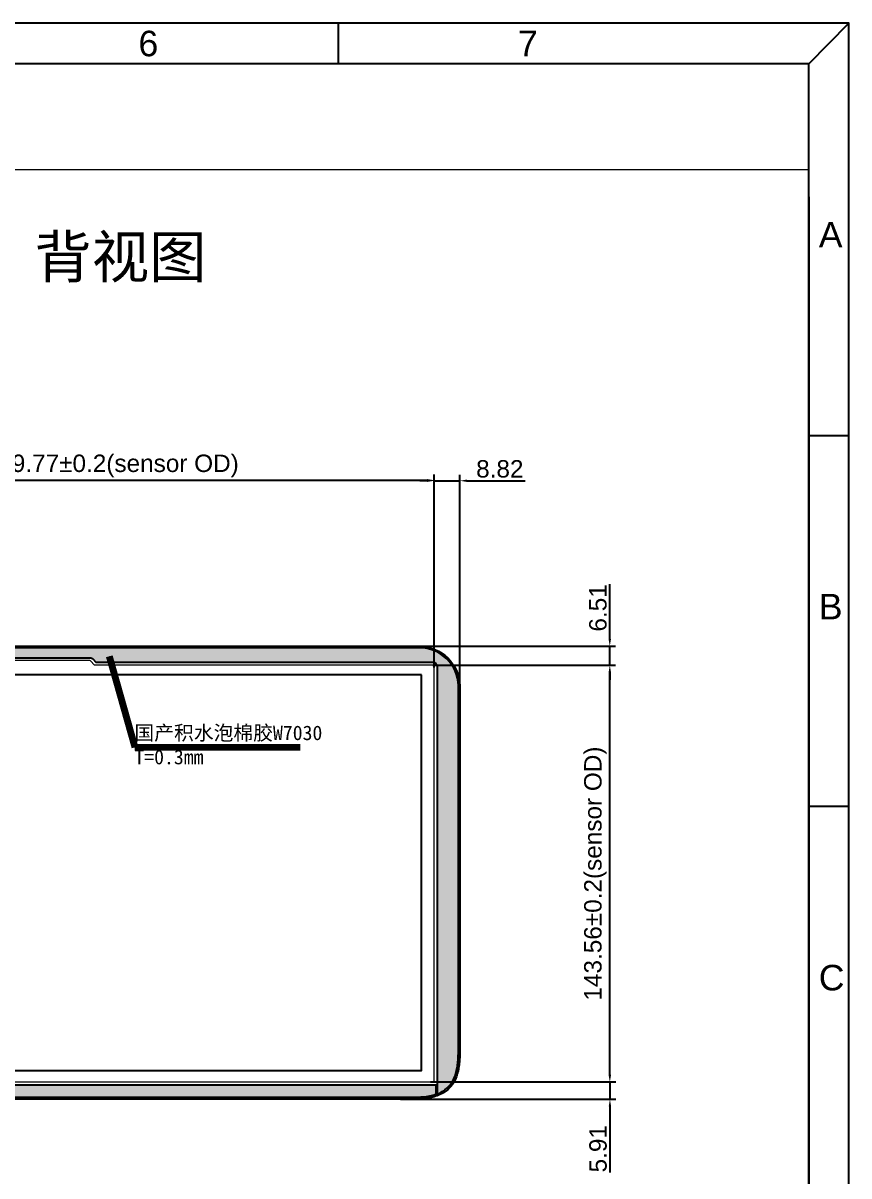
# Model space of a CAD drawing. Header units: millimetres. Extents: x 20905 to 43117, y -15595 to -5301.
# Drawn here: x 25244.7 to 25529.2, y -15172.3 to -14775.2 of the extents above; entities that cross this region are included whole.
import ezdxf

# ---------------------------------------------------------------- set-up
doc = ezdxf.new("R2010")
doc.units = ezdxf.units.MM
doc.header["$LTSCALE"] = 0.2
doc.header["$PDMODE"] = 35
for name, color, linetype in [('DIM', 4, 'Continuous'), ('LENS', 6, 'Continuous'), ('SENSOR', 7, 'Continuous'), ('图形外框', 7, 'Continuous'), ('背胶', 2, 'Continuous')]:
    doc.layers.add(name, color=color, linetype=linetype)
doc.styles.add('TXT', font='arial.ttf', dxfattribs={"height": 3.5})
doc.styles.add('宋体', font='arial.ttf')
doc.dimstyles.get("Standard").update_dxf_attribs({"dimtxt": 4, "dimasz": 2.5, "dimexe": 1, "dimexo": 1, "dimtad": 1, "dimdsep": 46, "dimtxsty": '宋体', "dimcen": 0.09, "dimclrd": 256, "dimclre": 256, "dimclrt": 256, "dimadec": 0, "dimazin": 0, "dimtp": 0.005, "dimtm": 0.005, "dimtfac": 1, "dimtofl": 0, "dimtmove": 0, "dimatfit": 3, "dimfxl": 1, "dimtolj": 1, "dimlwd": -1, "dimlwe": -1, "dimarcsym": 0})
doc.dimstyles.new('STANDARD$0', dxfattribs={"dimtxt": 1.8, "dimasz": 2, "dimexe": 0.5, "dimexo": 0.6, "dimgap": 0.3, "dimtad": 0, "dimzin": 9, "dimdsep": 46, "dimtxsty": 'TXT', "dimcen": -2, "dimclrd": 256, "dimclre": 256, "dimclrt": 256, "dimadec": 1, "dimazin": 2, "dimtp": 0.2, "dimtm": 0.2, "dimtfac": 0.5, "dimtmove": 0, "dimatfit": 3, "dimfxl": 1, "dimtolj": 2, "dimarcsym": 0})

# ---------------------------------------------------------------- blocks, each defined once
blk = doc.blocks.new('*D166')
at = {"layer": 'Defpoints', "color": 0}
for p in [(25386.35364517645, -14932.67912224871), (25156.58164398836, -14995.97021441002), (25386.35364517645, -14997.64845252361)]:
    blk.add_point(p, dxfattribs=at)
at = {"layer": 'DIM', "lineweight": -2}
for p, q in [((25156.58164398836, -14995.47021441002), (25156.58164398836, -14930.67912224871)), ((25159.08164398836, -14932.67912224871), (25383.85364517645, -14932.67912224871)), ((25386.35364517645, -14997.14845252361), (25386.35364517645, -14930.67912224871))]:
    blk.add_line(p, q, dxfattribs=at)
at = {"layer": 'DIM'}
for points in [[(25159.08164398836, -14932.26245558204), (25159.08164398836, -14933.09578891537), (25156.58164398836, -14932.67912224871)], [(25383.85364517645, -14932.26245558204), (25383.85364517645, -14933.09578891537), (25386.35364517645, -14932.67912224871)]]:
    blk.add_solid(points, dxfattribs=at)
at = {"layer": 'DIM', "insert": (25275.25364517475, -14927.74392443152), "char_height": 6, "attachment_point": 5, "style": '宋体'}
blk.add_mtext('\\A2;229.77%%P0.2(sensor OD)', dxfattribs=at)
blk = doc.blocks.new('*D167')
at = {"layer": 'Defpoints', "color": 0}
for p in [(25385.6763625868, -14996.40277413851), (25446.82866760777, -14996.40277413851), (25384.54085135259, -15139.96305591394)]:
    blk.add_point(p, dxfattribs=at)
at = {"layer": 'DIM', "lineweight": -2}
for p, q in [((25386.1763625868, -14996.40277413851), (25448.82866760777, -14996.40277413851)), ((25446.82866760777, -15137.46305591394), (25446.82866760777, -14998.90277413851)), ((25385.04085135259, -15139.96305591394), (25448.82866760777, -15139.96305591394))]:
    blk.add_line(p, q, dxfattribs=at)
at = {"layer": 'DIM'}
for points in [[(25446.4120009411, -14998.90277413851), (25447.24533427443, -14998.90277413851), (25446.82866760777, -14996.40277413851)], [(25446.4120009411, -15137.46305591394), (25447.24533427443, -15137.46305591394), (25446.82866760777, -15139.96305591394)]]:
    blk.add_solid(points, dxfattribs=at)
at = {"layer": 'DIM', "insert": (25441.89346979058, -15068.18291502623), "char_height": 6, "attachment_point": 5, "rotation": 90, "style": '宋体'}
blk.add_mtext('\\A2;143.56%%P0.2(sensor OD)', dxfattribs=at)
blk = doc.blocks.new('*D168')
at = {"layer": 'Defpoints', "color": 0}
for p in [(25395.17031300615, -14932.84522953333), (25386.35364517645, -14997.64845252361), (25395.17031300615, -15007.14452307027)]:
    blk.add_point(p, dxfattribs=at)
at = {"layer": 'DIM', "lineweight": -2}
for p, q in [((25383.85364517645, -14932.84522953333), (25381.35364517645, -14932.84522953333)), ((25386.35364517645, -14997.14845252361), (25386.35364517645, -14930.84522953333)), ((25386.35364517645, -14932.84522953333), (25395.17031300615, -14932.84522953333)), ((25395.17031300615, -15006.64452307027), (25395.17031300615, -14930.84522953333)), ((25397.67031300615, -14932.84522953333), (25417.70237303344, -14932.84522953333))]:
    blk.add_line(p, q, dxfattribs=at)
at = {"layer": 'DIM'}
for points in [[(25383.85364517645, -14932.42856286666), (25383.85364517645, -14933.2618962), (25386.35364517645, -14932.84522953333)], [(25397.67031300615, -14932.42856286666), (25397.67031300615, -14933.2618962), (25395.17031300615, -14932.84522953333)]]:
    blk.add_solid(points, dxfattribs=at)
at = {"layer": 'DIM', "insert": (25408.93634301979, -14928.781791607), "char_height": 6, "attachment_point": 5, "style": '宋体'}
blk.add_mtext('\\A2;8.82', dxfattribs=at)
blk = doc.blocks.new('*D169')
at = {"layer": 'Defpoints', "color": 0}
for p in [(25384.54085135259, -15139.96305591394), (25374.2317224889, -15145.87638982895), (25446.87217604676, -15145.87638982895)]:
    blk.add_point(p, dxfattribs=at)
at = {"layer": 'DIM', "lineweight": -2}
for p, q in [((25446.87217604676, -15137.46305591394), (25446.87217604676, -15134.96305591394)), ((25385.04085135259, -15139.96305591394), (25448.87217604676, -15139.96305591394)), ((25446.87217604676, -15139.96305591394), (25446.87217604676, -15145.87638982895)), ((25374.7317224889, -15145.87638982895), (25448.87217604676, -15145.87638982895)), ((25446.87217604676, -15148.37638982895), (25446.87217604676, -15171.18434218882))]:
    blk.add_line(p, q, dxfattribs=at)
at = {"layer": 'DIM'}
for points in [[(25446.4555093801, -15137.46305591394), (25447.28884271343, -15137.46305591394), (25446.87217604676, -15139.96305591394)], [(25446.4555093801, -15148.37638982895), (25447.28884271343, -15148.37638982895), (25446.87217604676, -15145.87638982895)]]:
    blk.add_solid(points, dxfattribs=at)
at = {"layer": 'DIM', "insert": (25442.80873812044, -15162.97083604966), "char_height": 6, "attachment_point": 5, "rotation": 90, "style": '宋体'}
blk.add_mtext('\\A2;5.91', dxfattribs=at)
blk = doc.blocks.new('*D203')
at = {"layer": 'Defpoints', "color": 0}
for p in [(25379.29968309614, -14989.88972199914), (25446.82866760777, -14989.88972199914), (25385.35026810001, -14996.40277413851)]:
    blk.add_point(p, dxfattribs=at)
at = {"layer": 'DIM', "lineweight": -2}
for p, q in [((25446.82866760777, -14987.38972199914), (25446.82866760777, -14968.42996756531)), ((25379.79968309614, -14989.88972199914), (25448.82866760777, -14989.88972199914)), ((25446.82866760777, -14996.40277413851), (25446.82866760777, -14989.88972199914)), ((25385.85026810001, -14996.40277413851), (25448.82866760777, -14996.40277413851)), ((25446.82866760777, -14998.90277413851), (25446.82866760777, -15001.40277413851))]:
    blk.add_line(p, q, dxfattribs=at)
at = {"layer": 'DIM'}
for points in [[(25446.4120009411, -14987.38972199914), (25447.24533427443, -14987.38972199914), (25446.82866760777, -14989.88972199914)], [(25446.4120009411, -14998.90277413851), (25447.24533427443, -14998.90277413851), (25446.82866760777, -14996.40277413851)]]:
    blk.add_solid(points, dxfattribs=at)
at = {"layer": 'DIM', "insert": (25442.76522968144, -14976.65984478223), "char_height": 6, "attachment_point": 5, "rotation": 90, "style": '宋体'}
blk.add_mtext('\\A2;6.51', dxfattribs=at)

msp = doc.modelspace()

# ---------------------------------------------------------------- hatches: boundary and pattern name
at = {"layer": '背胶'}
h = msp.add_hatch(dxfattribs=at)
h.set_pattern_fill('ANSI36', color=256, scale=0.25, style=0)
h.set_pattern_definition([(45, (0, 0), (0.4209495056751168, 1.543481520808761), [1.984375, -0.396875, 0, -0.396875])])
edge = h.paths.add_edge_path()
edge.add_arc((25156.91683380289, -14993.60305591394), 0.2000000000006178, 129.4917195391869, 270)
edge.add_line((25156.91683380289, -14993.80305591394), (25267.68857902622, -14993.80305591395))
edge.add_arc((25267.68857902623, -14995.30305591395), 1.500000000001819, 41.53190249176129, 90.00000000027791, ccw=False)
edge.add_line((25268.81145900953, -14994.30850046396), (25269.76321253171, -14995.38305591394))
edge.add_line((25269.76321253171, -14995.38305591394), (25385.85364517645, -14995.38305591394))
edge.add_arc((25385.85364517645, -14996.88305591394), 1.5, 0, 90, ccw=False)
edge.add_line((25387.35364517645, -14996.88305591394), (25387.35364517646, -15144.09322797362))
edge.add_arc((25382.3321544204, -15130.53387337456), 14.45930380606197, 290.3213070231077, 291.4513827657341)
edge.add_arc((25383.51635945217, -15133.52502470464), 11.24228037099987, 291.4092132504254, 302.1696486748676)
edge.add_arc((25384.23475537102, -15134.73096353396), 9.83904748637046, 302.3674732425685, 306.1224392190569)
edge.add_arc((25384.55336888074, -15135.15606649692), 9.307842439703924, 306.0808311457509, 326.5369015368454)
edge.add_arc((25383.15025293703, -15134.24051986814), 10.98321614991369, 326.5885006693392, 337.8780761381202)
edge.add_arc((25380.22637267571, -15133.03355345578), 14.14638199512035, 337.8090448709108, 346.0116236780527)
edge.add_arc((25375.1446863081, -15131.75521952698), 19.38637893692861, 345.975999099345, 351.8626011130634)
edge.add_arc((25367.16220878226, -15130.57223063353), 27.45596460529439, 351.7766681257617, 355.9697312266858)
edge.add_arc((25350.7455149289, -15129.41326831679), 43.91351689879387, 355.9667640968261, 358.9018023364413)
edge.add_line((25394.65096559597, -15130.25491440763), (25394.65927344507, -15129.80064317108))
edge.add_line((25394.65927344507, -15129.80064317108), (25394.66525551353, -15129.34760613346))
edge.add_line((25394.66525551353, -15129.34760613346), (25394.6689348813, -15128.89454454289))
edge.add_line((25394.6689348813, -15128.89454454289), (25394.67031300615, -15128.44095900904))
edge.add_line((25394.67031300615, -15128.44095900904), (25394.67031300615, -15005.23844721377))
edge.add_line((25394.67031300615, -15005.23844721377), (25394.6697518881, -15005.04466602242))
edge.add_line((25394.6697518881, -15005.04466602242), (25394.66893906024, -15004.85078225949))
edge.add_arc((25300.17035129303, -15005.27971940145), 94.49956125331556, 0.2600686392167859, 0.726300708161275)
edge.add_arc((25322.46620320579, -15005.0023101012), 72.20198442164057, 0.7304550851282445, 1.183331763823962)
edge.add_arc((25381.25568371725, -15003.78972199917), 13.40000000002783, 1.190880310790255, 89.99999999998445)
edge.add_line((25381.25568371725, -14990.38972199914), (25165.31160663605, -14990.38972199914))
edge.add_arc((25165.31157120992, -15003.78968583406), 13.39996383495735, 89.99984852437888, 129.4917195397021)
edge = h.paths.add_edge_path()
edge.add_arc((25155.38364517645, -14995.06743833975), 0.2000000000017934, 0, 137.4736121725721, ccw=False)
edge.add_line((25155.58364517645, -14995.06743833975), (25155.58364517645, -15003.8475666288))
edge.add_line((25155.58364517645, -15003.8475666288), (25153.7486496923, -15003.8475666288))
edge.add_line((25153.7486496923, -15003.8475666288), (25153.7486496923, -15025.81568715477))
edge.add_line((25153.7486496923, -15025.81568715477), (25155.58364517645, -15025.81568715477))
edge.add_line((25155.58364517645, -15025.81568715477), (25155.58364517645, -15043.85223497511))
edge.add_line((25155.58364517645, -15043.85223497511), (25154.58364517645, -15043.85223497511))
edge.add_line((25154.58364517645, -15043.85223497511), (25154.58364517645, -15110.39205591394))
edge.add_line((25154.58364517645, -15110.39205591394), (25155.58364517645, -15110.39205591394))
edge.add_line((25155.58364517645, -15110.39205591394), (25155.58364517645, -15139.46305591396))
edge.add_arc((25157.08364517645, -15139.46305591396), 1.5, 180, 270)
edge.add_line((25157.08364517645, -15140.96305591396), (25386.85364517645, -15140.96305591396))
edge.add_line((25386.85364517645, -15140.96305591396), (25386.85364517645, -15144.36804928355))
edge.add_arc((25382.33215442038, -15130.63387337457), 14.45930380606426, 283.63544536993794, 288.2222978342097, ccw=False)
edge.add_arc((25381.40581862488, -15126.98368250808), 18.22503610301537, 280.63678236222, 283.7603141216153, ccw=False)
edge.add_arc((25380.26618171712, -15120.49392499115), 24.81375939977894, 274.8024776552704, 280.45704701438274, ccw=False)
edge.add_arc((25378.93819411737, -15104.39793664396), 40.96442613052257, 271.31159637486456, 274.76856568852514, ccw=False)
edge.add_line((25379.87585655635, -15145.35162997379), (25379.36540058727, -15145.36221075713))
edge.add_line((25379.36540058727, -15145.36221075713), (25378.85578301569, -15145.36985492696))
edge.add_line((25378.85578301569, -15145.36985492696), (25378.34613002616, -15145.37458069154))
edge.add_line((25378.34613002616, -15145.37458069154), (25377.8359131724, -15145.37638982895))
edge.add_line((25377.8359131724, -15145.37638982895), (25168.53125435363, -15145.37638982895))
edge.add_line((25168.53125435363, -15145.37638982895), (25168.07767275772, -15145.37500818502))
edge.add_line((25168.07767275772, -15145.37500818502), (25167.62461461352, -15145.37132275196))
edge.add_line((25167.62461461352, -15145.37132275196), (25167.17158108699, -15145.36533206995))
edge.add_line((25167.17158108699, -15145.36533206995), (25166.71731203711, -15145.35701300222))
edge.add_arc((25167.55963999793, -15101.47715267257), 43.88794434629947, 265.963547441157, 268.90027201587503, ccw=False)
edge.add_arc((25166.40105311501, -15117.87537690564), 27.44884223202012, 261.77239209496724, 265.9665187799883, ccw=False)
edge.add_arc((25165.2181892141, -15125.85314741866), 19.38393079301059, 255.9708595662446, 261.8581812074493, ccw=False)
edge.add_arc((25163.93997402458, -15130.9323621342), 14.14635980520133, 247.803947441562, 256.0065406264291, ccw=False)
edge.add_arc((25162.7330827563, -15133.85531174537), 10.98408286882844, 236.5842469738059, 247.87297631152478, ccw=False)
edge.add_arc((25161.81697663334, -15135.25896806055), 9.307950579726581, 216.0770656881922, 236.532925675981, ccw=False)
edge.add_arc((25162.24147491304, -15134.94090641139), 9.838341419782733, 212.3631516354796, 216.1183562337406, ccw=False)
edge.add_arc((25163.44734274769, -15134.22268571486), 11.24142348678637, 201.4040763987839, 212.1652907473359, ccw=False)
edge.add_arc((25166.43949300838, -15133.03839370504), 14.45940773460664, 193.6303808223551, 201.4462648219663, ccw=False)
edge.add_arc((25170.09112215221, -15132.11204792448), 18.22653663330289, 190.6319678546857, 193.7552506848461, ccw=False)
edge.add_arc((25176.58558565891, -15130.97210747123), 24.81994767230812, 184.7990475550168, 190.4522397249359, ccw=False)
edge.add_arc((25192.69736294818, -15129.6438471997), 40.98637227263467, 181.3098945566514, 184.7650386652049, ccw=False)
edge.add_line((25151.72170137859, -15130.58079490651), (25151.71113443112, -15130.07033580504))
edge.add_line((25151.71113443112, -15130.07033580504), (25151.70350082156, -15129.5607142487))
edge.add_line((25151.70350082156, -15129.5607142487), (25151.69878238528, -15129.05105736507))
edge.add_line((25151.69878238528, -15129.05105736507), (25151.69697734655, -15128.54083625156))
edge.add_line((25151.69697734655, -15128.54083625156), (25151.69697734655, -15005.43845201967))
edge.add_line((25151.69697734655, -15005.43845201967), (25151.69754056178, -15005.24466872007))
edge.add_line((25151.69754056178, -15005.24466872007), (25151.69835415794, -15005.05060887537))
edge.add_arc((25246.18010586619, -15005.47957833897), 94.48272551456417, 179.2736333497224, 179.7398654186726, ccw=False)
edge.add_arc((25224.02892987876, -15005.20417904614), 72.32983848404241, 178.8172234157092, 179.26932675438, ccw=False)
edge.add_arc((25165.11157120992, -15003.98968583405), 13.39996383496068, 137.4736121717604, 178.8089686239679, ccw=False)

# ---------------------------------------------------------------- linework, layer by layer
msp.add_line((25515.34782562479, -14834.98895453225), (25515.3478256248, -15339.78095453226))
at = {"layer": 'LENS', "linetype": 'Continuous'}
msp.add_lwpolyline([(25165.11160663605, -14989.88972199914), (25381.25568371725, -14989.88972199914, -0.4081388606654255), (25395.15268137546, -15003.50083432483, -0.001976049859186702), (25395.16227946573, -15004.07546855453, -0.002034323976688257), (25395.16893390905, -15004.84851264314), (25395.16974885315, -15005.04289400184), (25395.17031300615, -15005.23772330854), (25395.17031300615, -15128.54171858005), (25395.16892871287, -15128.99733434333), (25395.16522870729, -15129.4529371857), (25395.15921308502, -15129.90851533741), (25395.15088200145, -15130.36405702932, -0.01280722040373109), (25395.04903830621, -15132.63709604483, -0.01829438191964619), (25394.83078556756, -15134.67045720255, -0.02568606972621997), (25394.43833782698, -15136.67425244771, -0.03580060984830556), (25393.78801285065, -15138.66513744265, -0.04929330022060732), (25392.73572251986, -15140.66373313532, -0.08949422968632958), (25390.32947187388, -15143.18262990941, -0.01640641130319604), (25389.76900356908, -15143.56411872062, -0.04700408559889589), (25387.80260289746, -15144.55705404227, -0.03410750228384249), (25385.85923835606, -15145.17142645165, -0.01363300893118132), (25384.8613572932, -15145.3871123398, -0.02468545710633555), (25382.38547331829, -15145.71881385233, -0.01508829965641612), (25379.88675916183, -15145.85151138549), (25379.3743311053, -15145.86213304646), (25378.86185062656, -15145.86982015937), (25378.34933453089, -15145.87457247215), (25377.83679962475, -15145.87638982895), (25168.53049283645, -15145.87638982895)], format="xyb", dxfattribs=at)
msp.add_lwpolyline([(25381.96964517644, -14999.70305591394), (25164.39364517644, -14999.70305591394), (25164.39364517644, -15136.06305591394), (25381.96964517644, -15136.06305591394)], close=True, dxfattribs=at)
at = {"layer": 'SENSOR', "linetype": 'Continuous', "lineweight": 15}
msp.add_lwpolyline([(25269.18131784782, -14996.23429262184), (25268.062872354, -14994.97153743061, 0.2146922314712802), (25267.68857902623, -14994.80305591394), (25157.08164398836, -14994.80305591394, 0.414213562373095), (25156.58164398836, -14995.30305591394), (25156.58164398836, -15004.29134173154, 0.4142135623719504), (25157.08164398835, -15004.79134173154), (25158.42364517646, -15004.79134173153, -0.4142135623722959), (25158.92364517646, -15005.29134173153), (25158.92364517646, -15042.61134173151, -0.4142135623738942), (25158.42364517646, -15043.11134173151), (25157.08164398836, -15043.1113417315, 0.4142135623736861), (25156.58164398836, -15043.6113417315), (25156.58164398836, -15139.46305591396, 0.414213562373095), (25157.08164398836, -15139.96305591396), (25385.85364517645, -15139.96305591394, 0.414213562373095), (25386.35364517645, -15139.46305591394), (25386.35364517645, -14996.90277413851, 0.4142135623730863), (25385.85364517645, -14996.40277413851), (25269.55561117558, -14996.40277413851, -0.2146922314711936)], format="xyb", close=True, dxfattribs=at)
at = {"layer": '图形外框'}
for points in [[(24554.95745498676, -14775.17901839237), (24554.95745498676, -15443.98410819571), (25529.21784443106, -15443.98410819571), (25529.21784443106, -14775.17901839237)], [(24568.82422718364, -14789.25912554612), (24568.82422718364, -15429.90400104196), (25515.3510722342, -15429.90400104196), (25515.3510722342, -14789.25912554612)]]:
    msp.add_lwpolyline(points, close=True, dxfattribs=at)
for points in [[(25353.28734003569, -14775.17901839237), (25353.28734003569, -14789.25912554612)], [(25515.35107223407, -14822.30582005073), (25515.3510722342, -14806.85925948832), (25515.3510722342, -14789.25912554612), (25529.21784443106, -14775.17901839237)], [(25529.21784443106, -14917.38810064529), (25515.3510722342, -14917.38810064529)], [(25529.21784443106, -15045.03123286614), (25515.3510722342, -15045.03123286614)]]:
    msp.add_lwpolyline(points, dxfattribs=at)
at = {"layer": '图形外框', "lineweight": 0}
msp.add_lwpolyline([(24568.82422718364, -14825.59324460714), (25515.35107223407, -14825.59324460714)], dxfattribs=at)
at = {"layer": '背胶', "linetype": 'Continuous'}
for points in [[(25156.91683380289, -14993.80305591394), (25267.68857902622, -14993.80305591395, -0.2146922314720958), (25268.81145900953, -14994.30850046396), (25269.76321253171, -14995.38305591394), (25385.85364517645, -14995.38305591394, -0.414213562373095), (25387.35364517645, -14996.88305591394), (25387.35364517646, -15144.09322797362, 0.004930925589408428), (25387.62008965003, -15143.99155547674, 0.04698578732897198), (25389.50206370913, -15143.04133767177, 0.01638559610532778), (25390.03499933085, -15142.67854338229, 0.08949422968632101), (25392.31835383771, -15140.28840899334, 0.04929994855337985), (25393.32493527246, -15138.37656585056, 0.03580579173641644), (25393.95324067631, -15136.45308828465, 0.02569079660732563), (25394.3358730202, -15134.49931152026, 0.01829773087281982), (25394.55027641869, -15132.50193101179, 0.01280722040372636), (25394.65096559597, -15130.25491440763), (25394.65927344507, -15129.80064317108), (25394.66525551353, -15129.34760613346), (25394.6689348813, -15128.89454454289), (25394.67031300615, -15128.44095900904), (25394.67031300615, -15005.23844721377), (25394.6697518881, -15005.04466602242), (25394.66893906024, -15004.85078225949, 0.00203432397669199), (25394.6623201014, -15004.08184303604, 0.001976049859186897), (25394.65278937337, -15003.5112259678, 0.4081388606654577), (25381.25568371725, -14990.38972199914), (25165.31160663605, -14990.38972199914, 0.1740418061074112)], [(25157.08364517645, -15140.96305591396), (25386.85364517645, -15140.96305591396), (25386.85364517645, -15144.36804928355, -0.02001659211773788), (25385.74083928977, -15144.68564671523, -0.01362982229232138), (25384.76983827025, -15144.89555881353, -0.02467772093943851), (25382.34361285087, -15145.22056923242, -0.01508501824747581), (25379.87585655635, -15145.35162997379), (25379.36540058727, -15145.36221075713), (25378.85578301569, -15145.36985492696), (25378.34613002616, -15145.37458069154), (25377.8359131724, -15145.37638982895), (25168.53125435363, -15145.37638982895)]]:
    msp.add_lwpolyline(points, format="xyb", dxfattribs=at)

# ---------------------------------------------------------------- texts
at = {"layer": 'DIM', "insert": (25283.05099343469, -15017.20213277094), "char_height": 5, "width": 104.9392120945704, "attachment_point": 1, "style": '宋体'}
msp.add_mtext('{\\fSimHei|b0|i0|c134|p49;\\C1;国产积水泡棉胶W7030\\PT=0.3mm}', dxfattribs=at)
at = {"layer": '图形外框', "style": '宋体'}
for s, height, p in [('6', 8.800066971096724, (25284.44869615337, -14786.61910545479)), ('7', 8.800066971096724, (25415.19254829538, -14786.61910545479)), ('A', 8.800066971096724, (25518.81776528339, -14852.48576753855)), ('B', 8.800066971096724, (25518.81776528339, -14980.61474263771)), ('C', 8.800066971096387, (25518.81776528339, -15108.43387619799))]:
    msp.add_text(s, height=height, dxfattribs=at).set_placement(p)
at = {"layer": '图形外框', "lineweight": 0, "insert": (25248.59234421408, -14848.46114902242), "char_height": 19.194821866989, "width": 79.23050863721306, "attachment_point": 1, "style": '宋体'}
msp.add_mtext('{\\fSimSun|b0|i0|c134|p54;\\H0.7552x;背视图}', dxfattribs=at)

# ---------------------------------------------------------------- dimensions: what is measured, and where the dimension line sits
at = {"layer": 'DIM'}
dim = msp.add_linear_dim(base=(25386.35364517645, -14932.67912224871), p1=(25156.58164398836, -14995.97021441002), p2=(25386.35364517645, -14997.64845252361), text='<>%%P0.2(sensor OD)', dimstyle='STANDARD$0', override={"dimtxt": 6, "dimasz": 2.5, "dimexe": 2, "dimexo": 0.5, "dimgap": 1, "dimtad": 1, "dimzin": 0, "dimtxsty": '宋体', "dimaunit": 1, "dimadec": 4, "dimatfit": 0, "dimtvp": 0.9285714285714286, "dimarcsym": 2}, dxfattribs=at)
dim.commit()
dim.dimension.update_dxf_attribs({"geometry": '*D166', "text_midpoint": (25275.25364517475, -14932.67912224871), "dimtype": 160})
dim = msp.add_linear_dim(base=(25395.17031300615, -14932.84522953333), p1=(25386.35364517645, -14997.64845252361), p2=(25395.17031300615, -15007.14452307027), dimstyle='STANDARD$0', override={"dimtxt": 6, "dimasz": 2.5, "dimexe": 2, "dimexo": 0.5, "dimgap": 1, "dimtad": 1, "dimzin": 0, "dimtxsty": '宋体', "dimaunit": 1, "dimadec": 4, "dimatfit": 0, "dimtvp": 0.9285714285714286, "dimarcsym": 2}, dxfattribs=at)
dim.commit()
dim.dimension.update_dxf_attribs({"geometry": '*D168', "text_midpoint": (25408.93634301979, -14928.781791607)})
dim = msp.add_linear_dim(base=(25446.82866760777, -14989.88972199914), p1=(25385.35026810001, -14996.40277413851), p2=(25379.29968309614, -14989.88972199914), angle=90, dimstyle='STANDARD$0', override={"dimtxt": 6, "dimasz": 2.5, "dimexe": 2, "dimexo": 0.5, "dimgap": 1, "dimtad": 1, "dimzin": 0, "dimtxsty": '宋体', "dimaunit": 1, "dimadec": 4, "dimatfit": 0, "dimtvp": 0.9285714285714286, "dimarcsym": 2}, dxfattribs=at)
dim.commit()
dim.dimension.update_dxf_attribs({"geometry": '*D203', "text_midpoint": (25442.76522968144, -14976.65984478223)})
dim = msp.add_linear_dim(base=(25446.82866760777, -14996.40277413851), p1=(25384.54085135259, -15139.96305591394), p2=(25385.6763625868, -14996.40277413851), angle=90, text='<>%%P0.2(sensor OD)', dimstyle='STANDARD$0', override={"dimtxt": 6, "dimasz": 2.5, "dimexe": 2, "dimexo": 0.5, "dimgap": 1, "dimtad": 1, "dimzin": 0, "dimtxsty": '宋体', "dimaunit": 1, "dimadec": 4, "dimatfit": 0, "dimtvp": 0.9285714285714286, "dimarcsym": 2}, dxfattribs=at)
dim.commit()
dim.dimension.update_dxf_attribs({"geometry": '*D167', "text_midpoint": (25441.89346979058, -15068.18291502623)})
dim = msp.add_linear_dim(base=(25446.87217604676, -15145.87638982895), p1=(25384.54085135259, -15139.96305591394), p2=(25374.2317224889, -15145.87638982895), angle=90, dimstyle='STANDARD$0', override={"dimtxt": 6, "dimasz": 2.5, "dimexe": 2, "dimexo": 0.5, "dimgap": 1, "dimtad": 1, "dimzin": 0, "dimtxsty": '宋体', "dimaunit": 1, "dimadec": 4, "dimatfit": 0, "dimtvp": 0.9285714285714286, "dimarcsym": 2}, dxfattribs=at)
dim.commit()
dim.dimension.update_dxf_attribs({"geometry": '*D169', "text_midpoint": (25446.87217604677, -15162.97083604966), "dimtype": 160})

# ---------------------------------------------------------------- leaders
msp.add_leader([(25274.34184448941, -14993.24128851751), (25283.15448567641, -15024.63675969214), (25340.16425582908, -15024.63675969214)], dimstyle='Standard', override={"dimtxt": 6, "dimexe": 2, "dimexo": 0, "dimgap": 1, "dimcen": -2, "dimaunit": 1, "dimadec": 4, "dimazin": 2, "dimtp": 0.2, "dimtm": 0.2, "dimtfac": 0.5, "dimtofl": 1, "dimatfit": 0, "dimtvp": 0.9285714285714286, "dimtolj": 2, "dimlwd": 65534, "dimlwe": 65534, "dimarcsym": 2}, dxfattribs=at)

doc.saveas('drawing.dxf')
